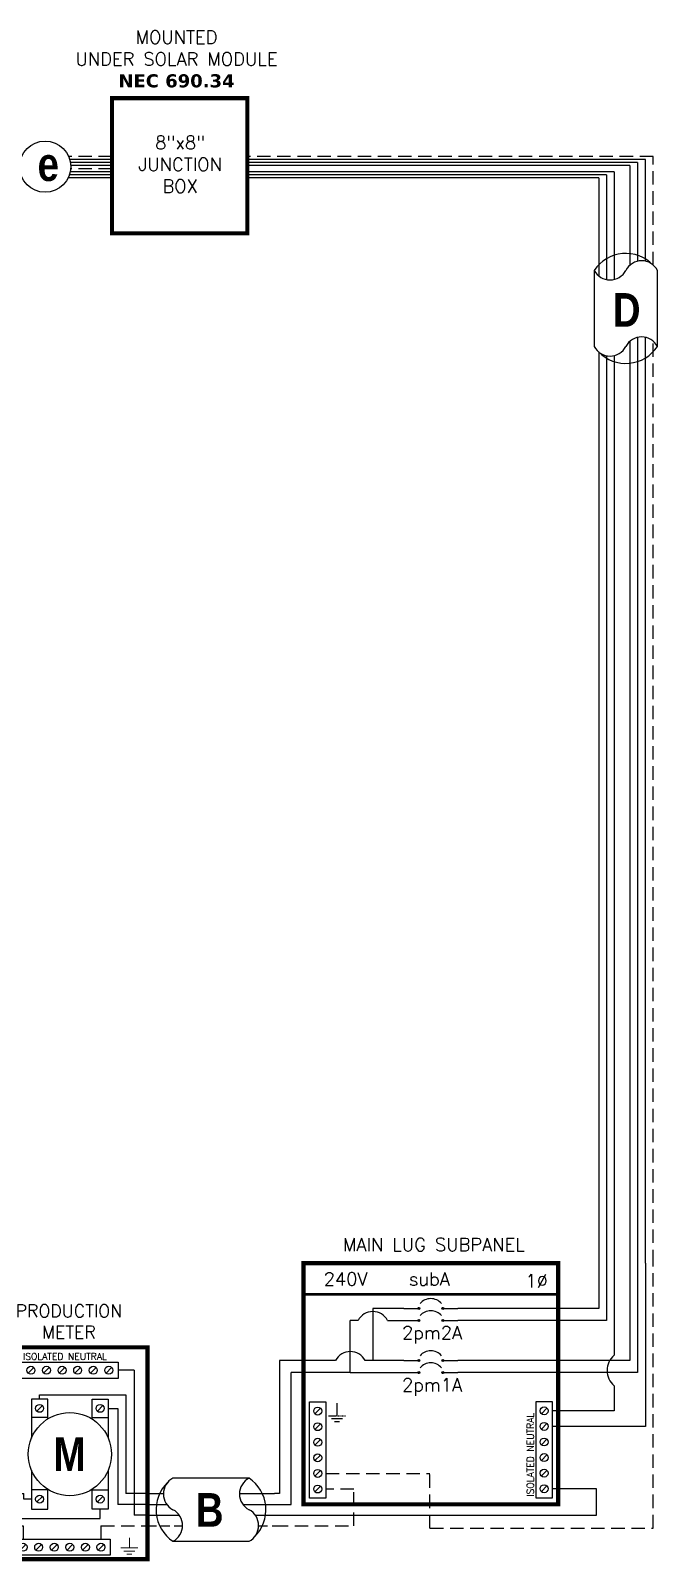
# Model space of a CAD drawing. Header units: feet. Extents: x 22423 to 23221, y 16138 to 16592.
# Drawn here: x 23046.4 to 23221.4, y 16164.3 to 16591.8 of the extents above; entities that cross this region are included whole.
import ezdxf

# ---------------------------------------------------------------- set-up
doc = ezdxf.new("R2010")
doc.units = ezdxf.units.FT
doc.header["$MEASUREMENT"] = 0
doc.linetypes.add('HIDDEN', pattern=[0.375, 0.25, -0.125])
for name, color, linetype in [('ONE LINE BLOCKS', 7, 'Continuous'), ('TABLES', 7, 'Continuous'), ('TEXT', 7, 'Continuous'), ('Z - TITLEBLOCK TXT', 7, 'Continuous')]:
    doc.layers.add(name, color=color, linetype=linetype)
doc.styles.add('ONE LINE TXT', font='techb___.ttf')
doc.styles.get("Standard").update_dxf_attribs({"font": 'simplex.shx'})

# ---------------------------------------------------------------- blocks, each defined once
blk = doc.blocks.new('2microSub')
at = {"layer": 'ONE LINE BLOCKS', "linetype": 'Continuous'}
h = blk.add_hatch(color=1, dxfattribs=at)
h.dxf.hatch_style = 1
edge = h.paths.add_edge_path()
edge.add_arc((40.28, 60.73), 0.291, 0, 360)
h = blk.add_hatch(color=1, dxfattribs=at)
h.dxf.hatch_style = 1
edge = h.paths.add_edge_path()
edge.add_arc((46.96, 60.73), 0.291, 0, 360)
h = blk.add_hatch(color=1, dxfattribs=at)
h.dxf.hatch_style = 1
edge = h.paths.add_edge_path()
edge.add_arc((40.28, 57.35), 0.291, 0, 360)
h = blk.add_hatch(color=1, dxfattribs=at)
h.dxf.hatch_style = 1
edge = h.paths.add_edge_path()
edge.add_arc((46.96, 57.35), 0.291, 0, 360)
h = blk.add_hatch(color=1, dxfattribs=at)
h.dxf.hatch_style = 1
edge = h.paths.add_edge_path()
edge.add_arc((40.28, 46.17), 0.291, 0, 360)
h = blk.add_hatch(color=1, dxfattribs=at)
h.dxf.hatch_style = 1
edge = h.paths.add_edge_path()
edge.add_arc((40.28, 42.79), 0.291, 0, 360)
h = blk.add_hatch(color=1, dxfattribs=at)
h.dxf.hatch_style = 1
edge = h.paths.add_edge_path()
edge.add_arc((46.96, 46.17), 0.291, 0, 360)
h = blk.add_hatch(color=1, dxfattribs=at)
h.dxf.hatch_style = 1
edge = h.paths.add_edge_path()
edge.add_arc((46.96, 42.79), 0.291, 0, 360)
at = {"color": 7, "linetype": 'Continuous'}
for p, q in [((90.5, 73.37), (90.5, 60.73)), ((99.2, 73.37), (99.2, 46.17)), ((36.09, 60.73), (27.43, 60.73)), ((27.43, 60.73), (27.43, 46.17)), ((90.5, 60.73), (51.15, 60.73)), ((17.02, 46.17), (1.34, 46.17)), ((1.34, 46.17), (1.34, 9)), ((36.09, 46.17), (25.26, 46.17)), ((99.2, 46.17), (51.15, 46.17)), ((1.34, 9), (0, 9))]:
    blk.add_line(p, q, dxfattribs=at)
at = {"color": 10, "linetype": 'Continuous'}
for p, q in [((92.67, 73.37), (92.67, 57.35)), ((101.37, 73.37), (101.37, 42.79)), ((21.14, 42.79), (21.14, 57.35)), ((23.31, 57.35), (21.14, 57.35)), ((31.55, 57.35), (36.09, 57.35)), ((92.67, 57.35), (51.15, 57.35)), ((21.14, 42.79), (4.63, 42.79)), ((4.63, 6), (4.63, 42.79)), ((21.14, 42.79), (36.09, 42.79)), ((101.37, 42.79), (51.15, 42.79)), ((0, 6), (4.63, 6))]:
    blk.add_line(p, q, dxfattribs=at)
at = {"color": 253, "linetype": 'Continuous'}
for p, q in [((94.85, 73.37), (94.85, 47.66)), ((103.55, 73.37), (103.55, 27.76)), ((94.85, 39.1), (94.85, 32.11)), ((94.85, 32.11), (77.54, 32.11)), ((103.55, 27.76), (77.54, 27.76)), ((89.88, 10.36), (77.54, 10.36)), ((89.88, 3), (89.88, 10.36)), ((0, 3), (89.88, 3))]:
    blk.add_line(p, q, dxfattribs=at)
at = {"color": 10, "linetype": 'Continuous'}
blk.add_arc((27.43, 55.19), 4.65, 27.6639, 152.3361, dxfattribs=at)
at = {"color": 7, "linetype": 'Continuous'}
blk.add_arc((21.14, 44.01), 4.65, 27.6639, 152.3361, dxfattribs=at)
at = {"color": 253, "linetype": 'Continuous'}
blk.add_arc((98.43, 43.38), 5.58, 129.9215, 230.0785, dxfattribs=at)
at = {"layer": 'ONE LINE BLOCKS', "lineweight": 50}
blk.add_line((8.04, 64.67), (79.2, 64.67), dxfattribs=at)
at = {"layer": 'ONE LINE BLOCKS', "lineweight": 50, "const_width": 1.19}
blk.add_lwpolyline([(8.04, 6.01), (8.04, 73.37), (79.2, 73.37), (79.2, 6.01)], close=True, dxfattribs=at)
at = {"layer": 'TEXT', "color": 92, "linetype": 'HIDDEN', "ltscale": 15}
for p, q in [((105.72, -0.66), (105.72, 73.37)), ((14.31, 14.64), (43.39, 14.64)), ((43.39, -0.66), (43.39, 14.64)), ((22.14, 10.28), (14.31, 10.28)), ((22.14, 0), (22.14, 10.28)), ((0, 0), (22.14, 0)), ((43.39, -0.66), (105.72, -0.66))]:
    blk.add_line(p, q, dxfattribs=at)
at = {"layer": 'TEXT', "color": 92, "linetype": 'HIDDEN', "flags": 128}
for points in [[(17.42, 34.26), (17.42, 30.76)], [(15.08, 30.76), (19.76, 30.76)], [(18.95, 29.89), (15.89, 29.89)], [(18.13, 29.02), (16.7, 29.02)]]:
    blk.add_lwpolyline(points, dxfattribs=at)
at = {"layer": 'Z - TITLEBLOCK TXT', "color": 1, "linetype": 'Continuous'}
for p, q in [((9.77, 7.69), (9.77, 34.63)), ((9.77, 34.63), (14.31, 34.63)), ((14.31, 34.63), (14.31, 7.69)), ((73, 7.76), (73, 34.71)), ((73, 34.71), (77.54, 34.71)), ((77.54, 34.71), (77.54, 7.76)), ((14.31, 7.69), (9.77, 7.69)), ((77.54, 7.76), (73, 7.76))]:
    blk.add_line(p, q, dxfattribs=at)
at = {"layer": 'Z - TITLEBLOCK TXT', "color": 4, "linetype": 'Continuous'}
for p, q in [((12.83, 32.82), (11.25, 31.25)), ((76.06, 32.9), (74.49, 31.32)), ((12.83, 28.47), (11.25, 26.9)), ((76.06, 28.54), (74.49, 26.97)), ((12.83, 24.12), (11.25, 22.55)), ((76.06, 24.19), (74.49, 22.62)), ((12.83, 19.77), (11.25, 18.2)), ((76.06, 19.84), (74.49, 18.27)), ((12.83, 15.42), (11.25, 13.85)), ((76.06, 15.49), (74.49, 13.92)), ((12.83, 11.07), (11.25, 9.5)), ((76.06, 11.14), (74.49, 9.57))]:
    blk.add_line(p, q, dxfattribs=at)
at = {"layer": 'Z - TITLEBLOCK TXT', "color": 1, "linetype": 'Continuous', "flags": 128}
for points in [[(36.09, 60.73), (40.28, 60.73)], [(36.09, 60.73), (40.28, 60.73)], [(46.96, 60.73), (51.15, 60.73)], [(36.09, 57.35), (40.28, 57.35)], [(36.09, 57.35), (40.28, 57.35)], [(46.96, 57.35), (51.15, 57.35)], [(36.09, 46.17), (40.28, 46.17)], [(36.09, 46.17), (40.28, 46.17)], [(36.09, 42.79), (40.28, 42.79)], [(36.09, 42.79), (40.28, 42.79)], [(46.96, 46.17), (51.15, 46.17)], [(46.96, 42.79), (51.15, 42.79)]]:
    blk.add_lwpolyline(points, dxfattribs=at)
at = {"layer": 'Z - TITLEBLOCK TXT', "color": 1, "linetype": 'Continuous'}
for centre in [(40.28, 60.73), (46.96, 60.73), (40.28, 57.35), (46.96, 57.35), (40.28, 46.17), (40.28, 42.79), (46.96, 46.17), (46.96, 42.79)]:
    blk.add_circle(centre, 0.291, dxfattribs=at)
at = {"layer": 'Z - TITLEBLOCK TXT', "color": 4, "linetype": 'Continuous'}
for centre in [(12.04, 32.04), (75.27, 32.11), (12.04, 27.69), (75.27, 27.76), (12.04, 23.34), (75.27, 23.41), (12.04, 18.99), (75.27, 19.06), (12.04, 14.64), (75.27, 14.71), (12.04, 10.28), (75.27, 10.36)]:
    blk.add_circle(centre, 1.11, dxfattribs=at)
at = {"layer": 'Z - TITLEBLOCK TXT', "color": 1, "linetype": 'Continuous'}
for centre in [(43.62, 59.53), (43.62, 56.15), (43.62, 44.97), (43.62, 41.59)]:
    blk.add_arc(centre, 3.93, 40.3392, 139.6608, dxfattribs=at)
at = {"layer": 'TABLES', "color": 1, "linetype": 'Continuous'}
for s, p in [('2pm2A', (35.59, 52.11)), ('2pm1A', (35.59, 37.55))]:
    blk.add_text(s, height=3.658, dxfattribs=at).set_placement(p)
at = {"layer": 'TABLES', "color": 4, "linetype": 'Continuous'}
blk.add_text('ISOLATED NEUTRAL', height=1.8743, rotation=90, dxfattribs=at).set_placement((72.35, 8.12))
at = {"layer": 'TEXT', "color": 1, "attachment_point": 5}
for s, width, gutter_width, insert, char_height in [('MAIN LUG SUBPANEL ', 62.3984, 7.17, (44.47, 78.55), 3.6576), ('240V', 0.1481, 0.75, (19.83, 68.92), 3.658), ('subA', 0.1481, 0.75, (43.21, 68.92), 3.658), ('1∅', 0.1481, 0.75, (73.19, 68.41), 3.658)]:
    blk.add_mtext_dynamic_manual_height_columns(s, width=width, gutter_width=gutter_width, heights=[0], dxfattribs=dict(at, insert=insert, char_height=char_height))
blk = doc.blocks.new('*U13')
at = {"color": 7, "linetype": 'Continuous'}
for p, q in [((-7.14, 13.31), (-28.39, 13.31)), ((-28.39, -4.31), (-7.14, -4.31))]:
    blk.add_line(p, q, dxfattribs=at)
at = {"color": 7}
for p, q in [((-35.53, 9), (-31.05, 9)), ((-9.81, 9), (0, 9))]:
    blk.add_line(p, q, dxfattribs=at)
at = {"color": 10}
for p, q in [((-35.53, 6), (-30.11, 6)), ((-8.87, 6), (0, 6))]:
    blk.add_line(p, q, dxfattribs=at)
at = {"color": 253}
for p, q in [((-35.53, 3), (-26.66, 3)), ((-5.41, 3), (0, 3))]:
    blk.add_line(p, q, dxfattribs=at)
at = {"color": 92, "linetype": 'HIDDEN', "ltscale": 10}
for p, q in [((-4.48, 0), (0, 0)), ((-35.53, 0), (-25.72, 0))]:
    blk.add_line(p, q, dxfattribs=at)
at = {"linetype": 'Continuous'}
for centre, start, end in [((-26.08, 8.91), 117.6639, 242.3361), ((-4.83, 8.91), 117.6639, 242.3361), ((-30.7, 0.09), 297.6639, 62.3361), ((-9.45, 0.09), 297.6639, 62.3361)]:
    blk.add_arc(centre, 4.98, start, end, dxfattribs=at)
at = {"color": 7, "linetype": 'Continuous'}
for centre, start, end in [((-12.99, 4.5), 313.9732, 56.4265), ((-22.54, 4.5), 133.9732, 236.4265)]:
    blk.add_arc(centre, 10.58, start, end, dxfattribs=at)
blk = doc.blocks.new('8x8box')
at = {"lineweight": 50, "const_width": 1.19}
blk.add_lwpolyline([(37.78, 0), (0, 0), (0, 37.78), (37.78, 37.78)], close=True, dxfattribs=at)
at = {"color": 1, "char_height": 3.6576, "attachment_point": 5}
for s, width, insert in [(' \\PMOUNTED \\PUNDER SOLAR MODULE\\P{\\fVerdana|b1|i0|c0|p34;NEC 690.34}', 73.0127, (18.01, 51.7)), ('8"x8"  JUNCTION BOX ', 0.4767, (19.03, 19.26))]:
    blk.add_mtext_dynamic_manual_height_columns(s, width=width, gutter_width=7.17, heights=[0], dxfattribs=dict(at, insert=insert))
blk = doc.blocks.new('productionMeter')
at = {"color": 253, "linetype": 'Continuous'}
for p, q in [((-39.9, 3), (-39.9, 43.45)), ((-39.9, 43.45), (-35.13, 43.45)), ((-3.71, 43.45), (-8.18, 43.45)), ((-3.71, 43.45), (-3.71, 3)), ((-43.61, 3), (-39.9, 3)), ((0, 3), (-3.71, 3))]:
    blk.add_line(p, q, dxfattribs=at)
at = {"color": 1, "linetype": 'Continuous'}
for p, q in [((-35.13, 41.18), (-35.13, 45.72)), ((-35.13, 45.72), (-8.18, 45.72)), ((-8.18, 45.72), (-8.18, 41.18)), ((-8.18, 41.18), (-35.13, 41.18)), ((-32.38, 35.4), (-32.38, 24.5)), ((-27.84, 35.4), (-32.38, 35.4)), ((-27.84, 29.86), (-27.84, 35.4)), ((-15.47, 29.86), (-15.47, 35.4)), ((-15.47, 35.4), (-10.93, 35.4)), ((-10.93, 35.4), (-10.93, 24.5)), ((-27.84, 30.21), (-32.38, 30.21)), ((-15.47, 30.21), (-10.93, 30.21)), ((-32.38, 15.55), (-32.38, 4.64)), ((-10.93, 15.55), (-10.93, 4.64)), ((-27.84, 10.04), (-32.38, 10.04)), ((-27.84, 4.64), (-27.84, 10.18)), ((-15.47, 4.64), (-15.47, 10.18)), ((-15.47, 10.04), (-10.93, 10.04)), ((-32.38, 4.64), (-27.84, 4.64)), ((-10.93, 4.64), (-15.47, 4.64)), ((-37.32, -8.24), (-37.32, -3.7)), ((-37.32, -3.7), (-10.37, -3.7)), ((-10.37, -3.7), (-10.37, -8.24)), ((-10.37, -8.24), (-37.32, -8.24))]:
    blk.add_line(p, q, dxfattribs=at)
at = {"color": 4, "linetype": 'Continuous'}
for p, q in [((-31.74, 44.23), (-33.32, 42.66)), ((-27.39, 44.23), (-28.97, 42.66)), ((-23.04, 44.23), (-24.62, 42.66)), ((-18.69, 44.23), (-20.26, 42.66)), ((-14.34, 44.23), (-15.91, 42.66)), ((-9.99, 44.23), (-11.56, 42.66)), ((-29.33, 33.59), (-30.9, 32.02)), ((-12.41, 33.59), (-13.98, 32.02)), ((-29.33, 8.23), (-30.9, 6.66)), ((-12.41, 8.23), (-13.98, 6.66)), ((-33.93, -5.19), (-35.51, -6.76)), ((-29.58, -5.19), (-31.15, -6.76)), ((-25.23, -5.19), (-26.8, -6.76)), ((-20.88, -5.19), (-22.45, -6.76)), ((-16.53, -5.19), (-18.1, -6.76)), ((-12.18, -5.19), (-13.75, -6.76))]:
    blk.add_line(p, q, dxfattribs=at)
at = {"color": 7}
for p, q in [((-30.11, 35.4), (-30.11, 36.59)), ((-30.11, 36.59), (-5.98, 36.59)), ((-5.98, 36.59), (-5.98, 9)), ((-43.61, 9), (-34.54, 9)), ((-34.54, 7.44), (-34.54, 9)), ((0, 9), (-5.98, 9)), ((-32.38, 7.44), (-34.54, 7.44))]:
    blk.add_line(p, q, dxfattribs=at)
at = {"color": 10, "linetype": 'Continuous'}
for p, q in [((-10.93, 32.81), (-8.25, 32.81)), ((-8.25, 32.81), (-8.25, 6)), ((-43.61, 6), (-37.24, 6)), ((-37.24, 6), (-37.24, 2.05)), ((-13.2, 2.05), (-13.2, 4.64)), ((0, 6), (-8.25, 6)), ((-37.24, 2.05), (-13.2, 2.05))]:
    blk.add_line(p, q, dxfattribs=at)
at = {"color": 92, "linetype": 'HIDDEN', "ltscale": 15}
for p, q in [((-43.61, 0), (-34.72, 0)), ((-12.97, 0), (-12.97, -3.7)), ((-12.97, 0), (0, 0)), ((-34.72, 0), (-34.72, -3.7))]:
    blk.add_line(p, q, dxfattribs=at)
at = {"lineweight": 50, "const_width": 1.19}
blk.add_lwpolyline([(-43.61, -9.34), (-43.61, 49.84), (0, 49.84), (0, -9.34)], close=True, dxfattribs=at)
at = {"color": 92, "linetype": 'Continuous', "lineweight": 5, "ltscale": 0.05, "flags": 128}
for points in [[(-5.04, -3.33), (-5.04, -6.18)], [(-2.7, -6.18), (-7.38, -6.18)], [(-6.57, -7.05), (-3.51, -7.05)], [(-5.76, -7.91), (-4.32, -7.91)]]:
    blk.add_lwpolyline(points, dxfattribs=at)
at = {"color": 4, "linetype": 'Continuous'}
for centre in [(-32.53, 43.45), (-28.18, 43.45), (-23.83, 43.45), (-19.48, 43.45), (-15.13, 43.45), (-10.78, 43.45), (-30.11, 32.81), (-13.2, 32.81), (-30.11, 7.44), (-13.2, 7.44), (-34.72, -5.97), (-30.37, -5.97), (-26.02, -5.97), (-21.67, -5.97), (-17.32, -5.97), (-12.97, -5.97)]:
    blk.add_circle(centre, 1.11, dxfattribs=at)
at = {"linetype": 'Continuous'}
blk.add_circle((-21.65, 20.02), 11.62, dxfattribs=at)
at = {"color": 4, "linetype": 'Continuous'}
blk.add_text('ISOLATED NEUTRAL', height=1.8743, dxfattribs=at).set_placement((-34.77, 46.37))
at = {"color": 253, "linetype": 'Continuous', "style": 'ONE LINE TXT'}
blk.add_text('M', height=9.38, dxfattribs=at).set_placement((-26.21, 15.31))
at = {"color": 1, "insert": (-21.93, 57.08), "char_height": 3.5433, "attachment_point": 5}
blk.add_mtext_dynamic_manual_height_columns('PRODUCTION METER', width=1.3203, gutter_width=7.17, heights=[0], dxfattribs=at)
blk = doc.blocks.new('*U17')
at = {"color": 7}
blk.add_blockref('productionMeter', (0, 0), dxfattribs=at)

msp = doc.modelspace()

# ---------------------------------------------------------------- linework, layer by layer
at = {"color": 92, "linetype": 'HIDDEN', "ltscale": 15}
for p, q in [((23069.14, 16556.67), (23056.99, 16556.67)), ((23220.27, 16556.67), (23106.92, 16556.67)), ((23220.27, 16526.3), (23220.27, 16556.67)), ((23069.14, 16553.23), (23057.58, 16553.23)), ((23220.27, 16247.57), (23220.27, 16505.06))]:
    msp.add_line(p, q, dxfattribs=at)
at = {"color": 253, "linetype": 'Continuous'}
for p, q in [((23069.14, 16555.81), (23057.3, 16555.81)), ((23218.1, 16555.81), (23106.92, 16555.81)), ((23218.1, 16527.38), (23218.1, 16555.81)), ((23069.14, 16552.37), (23057.46, 16552.37)), ((23209.4, 16552.37), (23106.92, 16552.37)), ((23209.4, 16552.37), (23209.4, 16522.3)), ((23218.1, 16247.57), (23218.1, 16506.14)), ((23209.4, 16501.06), (23209.4, 16247.57))]:
    msp.add_line(p, q, dxfattribs=at)
at = {"color": 10, "linetype": 'Continuous'}
for p, q in [((23069.14, 16554.95), (23057.5, 16554.95)), ((23215.92, 16554.95), (23106.92, 16554.95)), ((23215.92, 16554.95), (23215.92, 16527.37)), ((23069.14, 16551.51), (23057.22, 16551.51)), ((23207.22, 16551.51), (23106.92, 16551.51)), ((23207.22, 16551.51), (23207.22, 16522.26)), ((23215.92, 16506.12), (23215.92, 16247.57)), ((23207.22, 16501.02), (23207.22, 16247.57))]:
    msp.add_line(p, q, dxfattribs=at)
at = {"linetype": 'Continuous'}
for p, q in [((23069.14, 16554.09), (23057.59, 16554.09)), ((23213.75, 16554.09), (23106.92, 16554.09)), ((23069.14, 16550.65), (23056.87, 16550.65)), ((23205.05, 16550.65), (23106.92, 16550.65))]:
    msp.add_line(p, q, dxfattribs=at)
at = {"color": 7, "linetype": 'Continuous'}
for p, q in [((23213.75, 16554.09), (23213.75, 16526.25)), ((23205.05, 16550.65), (23205.05, 16523.31)), ((23203.82, 16524.83), (23203.82, 16503.58)), ((23221.45, 16503.58), (23221.45, 16524.83)), ((23213.75, 16505), (23213.75, 16247.57)), ((23205.05, 16502.07), (23205.05, 16247.57))]:
    msp.add_line(p, q, dxfattribs=at)
msp.add_circle((23050.46, 16553.79), 7.14, dxfattribs=at)
for centre, start, end in [((23212.63, 16518.98), 43.9732, 146.4265), ((23212.63, 16509.43), 223.9732, 326.4265)]:
    msp.add_arc(centre, 10.58, start, end, dxfattribs=at)
at = {"linetype": 'Continuous'}
for centre, start, end in [((23208.23, 16527.14), 207.6639, 332.3361), ((23217.04, 16522.52), 27.6639, 152.3361), ((23208.23, 16505.89), 207.6639, 332.3361), ((23217.04, 16501.27), 27.6639, 152.3361)]:
    msp.add_arc(centre, 4.98, start, end, dxfattribs=at)

# ---------------------------------------------------------------- block references
at = {"color": 7}
for name, p in [('8x8box', (23069.14, 16535.18)), ('2microSub', (23114.55, 16174.2)), ('*U17', (23079.02, 16174.2)), ('*U13', (23114.55, 16174.2))]:
    msp.add_blockref(name, p, dxfattribs=at)

# ---------------------------------------------------------------- texts
at = {"color": 1, "linetype": 'Continuous', "char_height": 9.3833, "attachment_point": 1, "style": 'ONE LINE TXT'}
for s, insert in [('{\\W1;\\C256;e}', (23048.34, 16559.18)), ('{\\W1;\\C256;D}', (23208.99, 16518.48)), ('{\\W1;\\C256;B}', (23092.53, 16183.33))]:
    msp.add_mtext_dynamic_manual_height_columns(s, width=0.1385, gutter_width=2.13, heights=[0], dxfattribs=dict(at, insert=insert))

doc.saveas('drawing.dxf')
